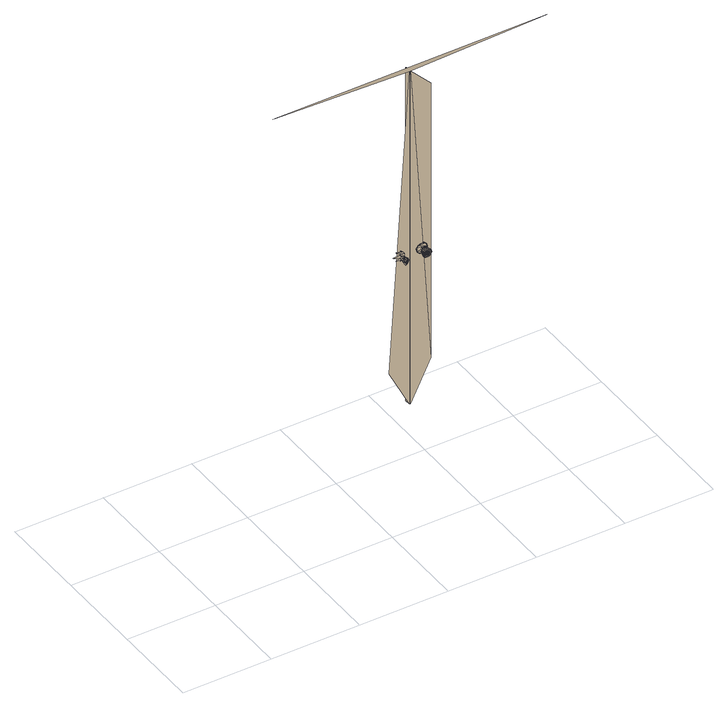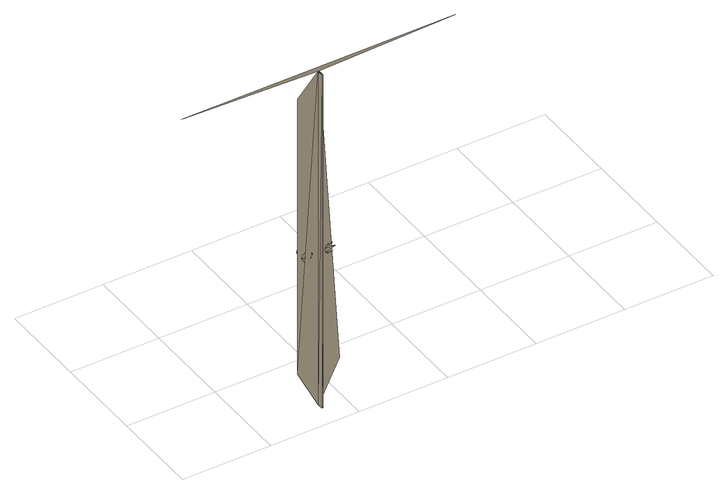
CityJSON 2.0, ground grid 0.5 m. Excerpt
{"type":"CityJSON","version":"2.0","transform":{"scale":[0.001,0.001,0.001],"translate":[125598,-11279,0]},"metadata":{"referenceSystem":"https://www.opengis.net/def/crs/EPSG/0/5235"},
"CityObjects":{
"building1":{"type":"Building","children":["building1-1"]},
"building1-1":{"type":"BuildingInstallation","attributes":{"ifc_type":"IfcDoor","name":"M_Door-Interior-Double-Full Glass-Wood:1500 x 2000mm:355801"},"parents":["building1"],"geometry":[{"type":"MultiSurface","lod":"2.2","boundaries":[[[0,1,2]],[[3,4,5]],[[6,7,8]],[[9,6,10]],[[11,2,1]],[[12,4,3]],[[6,8,13]],[[6,14,10]],[[2,11,7]],[[3,9,12]],[[11,1,15]],[[4,16,17]],[[6,13,18]],[[6,19,14]],[[6,18,20]],[[6,21,19]],[[4,12,16]],[[11,15,22]],[[6,20,23]],[[6,23,21]],[[7,11,8]],[[12,9,10]],[[22,15,24]],[[25,17,16]],[[24,26,27]],[[28,25,29]],[[8,11,30]],[[12,10,31]],[[22,24,27]],[[16,29,25]],[[30,11,22]],[[12,32,16]],[[8,30,13]],[[14,31,10]],[[33,34,26]],[[13,30,18]],[[35,27,26]],[[26,34,35]],[[34,28,36]],[[28,29,36]],[[14,19,37]],[[22,27,35]],[[16,36,29]],[[12,31,32]],[[30,22,38]],[[39,28,34]],[[31,14,37]],[[39,40,28]],[[35,38,22]],[[36,16,32]],[[20,18,41]],[[19,21,42]],[[30,43,18]],[[19,42,37]],[[33,39,34]],[[37,32,31]],[[18,43,41]],[[38,43,30]],[[44,35,34]],[[45,34,36]],[[23,20,46]],[[23,46,21]],[[20,41,47]],[[48,32,37]],[[35,44,38]],[[45,36,32]],[[44,34,49]],[[34,45,50]],[[20,47,46]],[[42,21,46]],[[51,52,53]],[[38,54,43]],[[48,37,42]],[[55,56,57]],[[49,34,58]],[[59,34,50]],[[50,32,48]],[[44,49,38]],[[50,45,32]],[[54,41,43]],[[54,38,49]],[[60,48,42]],[[54,47,41]],[[61,60,42]],[[34,62,58]],[[34,59,62]],[[50,48,60]],[[46,61,42]],[[63,64,52]],[[54,65,47]],[[59,60,61]],[[49,58,54]],[[59,50,60]],[[47,65,46]],[[65,61,46]],[[66,67,53]],[[58,65,54]],[[59,61,65]],[[68,69,70]],[[71,57,72]],[[65,58,62]],[[65,62,59]],[[68,73,69]],[[74,75,64]],[[66,53,76]],[[67,66,77]],[[68,72,73]],[[70,69,75]],[[53,78,76]],[[77,66,76]],[[73,75,69]],[[67,77,56]],[[73,72,75]],[[53,52,78]],[[77,76,78]],[[78,56,77]],[[79,75,72]],[[79,72,80]],[[72,57,80]],[[81,82,83]],[[78,52,56]],[[64,75,79]],[[52,84,56]],[[57,56,84]],[[64,79,80]],[[64,80,57]],[[52,85,84]],[[57,84,86]],[[52,64,85]],[[85,86,84]],[[87,57,86]],[[87,64,57]],[[85,87,86]],[[85,64,87]],[[88,89,81]],[[90,81,83]],[[91,81,92]],[[90,92,81]],[[93,94,91]],[[91,92,93]],[[93,95,94]],[[96,97,98]],[[99,96,98]],[[99,98,100]],[[96,101,97]],[[101,102,97]],[[97,103,98]],[[100,98,104]],[[105,99,100]],[[101,106,102]],[[107,105,100]],[[102,103,97]],[[108,98,103]],[[98,108,104]],[[107,100,109]],[[101,110,106]],[[106,111,102]],[[109,100,112]],[[113,107,109]],[[106,110,114]],[[103,102,111]],[[112,100,104]],[[113,109,115]],[[114,111,106]],[[115,109,116]],[[116,109,112]],[[101,96,117]],[[118,96,99]],[[114,119,111]],[[120,114,110]],[[118,99,105]],[[115,121,113]],[[114,122,119]],[[115,116,123]],[[124,105,107]],[[110,101,125]],[[114,120,122]],[[115,123,126]],[[124,107,113]],[[115,126,121]],[[120,110,127]],[[128,129,130]],[[131,130,129]],[[132,129,128]],[[133,117,96]],[[96,118,133]],[[132,131,129]],[[131,134,130]],[[135,128,130]],[[136,108,103]],[[136,104,108]],[[134,131,132]],[[122,120,137]],[[126,123,138]],[[134,139,130]],[[117,125,101]],[[124,118,105]],[[140,132,128]],[[136,103,111]],[[136,112,104]],[[140,128,135]],[[141,127,110]],[[142,113,121]],[[134,132,140]],[[143,120,127]],[[134,144,139]],[[136,111,119]],[[136,116,112]],[[126,145,121]],[[130,139,146]],[[137,120,147]],[[126,138,148]],[[125,149,110]],[[150,124,113]],[[136,119,122]],[[136,123,116]],[[143,147,120]],[[148,151,126]],[[149,141,110]],[[142,150,113]],[[126,151,145]],[[144,146,139]],[[152,144,134]],[[143,127,153]],[[154,140,135]],[[137,136,122]],[[136,138,123]],[[154,135,155]],[[91,94,156]],[[144,152,146]],[[157,133,118]],[[117,133,157]],[[147,143,158]],[[151,148,159]],[[147,136,137]],[[138,136,148]],[[127,141,160]],[[121,161,142]],[[162,153,127]],[[163,121,145]],[[118,124,157]],[[157,125,117]],[[164,143,153]],[[157,124,150]],[[149,125,157]],[[151,165,145]],[[127,160,162]],[[121,163,161]],[[166,146,152]],[[158,136,147]],[[148,136,159]],[[164,158,143]],[[167,151,159]],[[157,150,142]],[[141,149,157]],[[155,168,154]],[[140,154,169]],[[151,167,165]],[[155,170,168]],[[164,153,171]],[[172,136,158]],[[159,136,173]],[[158,164,172]],[[173,167,159]],[[166,152,174]],[[142,161,175]],[[175,157,142]],[[176,141,157]],[[141,176,160]],[[146,166,177]],[[155,178,170]],[[153,179,171]],[[145,165,180]],[[153,162,179]],[[145,180,163]],[[181,136,172]],[[173,136,182]],[[181,172,164]],[[182,167,173]],[[163,175,161]],[[160,176,162]],[[154,168,169]],[[152,183,174]],[[184,176,157]],[[177,166,174]],[[130,146,185]],[[134,140,186]],[[170,169,168]],[[187,164,171]],[[188,136,181]],[[182,136,189]],[[167,190,165]],[[180,175,163]],[[162,176,179]],[[191,157,175]],[[187,181,164]],[[192,167,182]],[[191,184,157]],[[170,178,169]],[[179,193,171]],[[165,194,180]],[[177,174,183]],[[195,136,188]],[[189,136,196]],[[184,197,176]],[[167,192,190]],[[194,175,180]],[[179,176,193]],[[135,130,198]],[[187,171,199]],[[188,181,187]],[[189,192,182]],[[193,200,171]],[[201,194,165]],[[171,200,199]],[[165,190,201]],[[202,136,195]],[[196,136,203]],[[204,175,194]],[[205,193,176]],[[155,135,198]],[[205,176,197]],[[206,197,184]],[[206,184,191]],[[152,134,207]],[[208,177,183]],[[146,177,185]],[[155,209,178]],[[210,188,187]],[[211,192,189]],[[140,169,186]],[[136,202,212]],[[203,136,213]],[[178,214,169]],[[188,210,195]],[[189,196,211]],[[210,187,199]],[[175,215,191]],[[192,216,190]],[[136,212,217]],[[136,218,213]],[[204,194,201]],[[200,193,205]],[[152,219,183]],[[136,217,220]],[[136,221,218]],[[199,200,222]],[[190,223,201]],[[175,204,215]],[[178,224,214]],[[192,211,216]],[[210,199,225]],[[208,183,226]],[[136,220,227]],[[136,227,221]],[[195,210,202]],[[211,196,203]],[[222,225,199]],[[223,190,216]],[[204,201,223]],[[222,200,205]],[[205,197,228]],[[228,197,206]],[[215,206,191]],[[204,223,229]],[[230,222,205]],[[202,210,231]],[[211,203,232]],[[225,222,230]],[[216,229,223]],[[231,210,225]],[[177,208,185]],[[178,209,224]],[[211,233,216]],[[212,202,231]],[[213,232,203]],[[228,234,205]],[[235,208,226]],[[218,232,213]],[[236,205,234]],[[237,234,204]],[[204,229,237]],[[230,205,236]],[[212,238,217]],[[224,239,214]],[[169,214,186]],[[183,219,226]],[[225,230,236]],[[216,237,229]],[[211,232,233]],[[231,225,240]],[[241,204,234]],[[238,212,231]],[[241,215,204]],[[236,240,225]],[[237,216,233]],[[228,206,241]],[[241,206,215]],[[130,185,198]],[[217,242,220]],[[221,243,218]],[[218,244,232]],[[224,245,239]],[[242,217,238]],[[228,241,234]],[[235,226,246]],[[240,238,231]],[[218,243,244]],[[244,233,232]],[[236,234,247]],[[234,237,248]],[[134,186,207]],[[227,220,249]],[[221,227,249]],[[221,250,243]],[[240,251,238]],[[208,235,185]],[[224,209,245]],[[236,247,240]],[[248,237,233]],[[247,234,252]],[[234,248,253]],[[155,198,209]],[[220,242,249]],[[221,249,250]],[[254,233,244]],[[251,242,238]],[[252,234,255]],[[256,234,253]],[[252,251,240]],[[247,252,240]],[[253,248,233]],[[254,244,243]],[[233,254,253]],[[251,257,242]],[[254,243,250]],[[214,239,186]],[[226,219,246]],[[257,258,242]],[[259,255,234]],[[234,256,259]],[[252,257,251]],[[152,207,219]],[[258,249,242]],[[260,254,250]],[[255,258,257]],[[252,255,257]],[[256,253,254]],[[260,250,249]],[[185,235,246]],[[255,260,258]],[[254,260,256]],[[245,186,239]],[[260,255,259]],[[259,256,260]],[[245,209,186]],[[185,246,219]],[[91,156,261]],[[262,185,219]],[[209,263,186]],[[209,264,263]],[[262,219,265]],[[185,262,266]],[[209,267,264]],[[186,263,268]],[[219,269,265]],[[265,266,262]],[[198,185,266]],[[209,198,267]],[[268,263,264]],[[268,264,267]],[[207,186,268]],[[219,207,269]],[[265,269,266]]]}]}
},
"vertices":[
[1572,787,895],[1576,789,891],[1575,787,897],[1575,787,932],[1576,789,938],[1572,787,933],[1568,787,914],[1579,787,898],[1583,787,900],[1579,787,930],[1583,787,929],[1582,789,895],[1582,789,934],[1584,787,904],[1584,787,925],[1576,792,891],[1582,792,934],[1576,792,938],[1586,787,907],[1586,787,922],[1587,787,911],[1587,787,918],[1582,792,895],[1589,787,914],[1575,817,898],[1575,817,930],[1573,817,906],[1578,817,900],[1573,817,923],[1578,817,929],[1588,789,900],[1588,789,929],[1588,792,929],[1573,836,906],[1578,817,914],[1581,817,901],[1581,817,928],[1589,789,925],[1588,792,900],[1578,836,914],[1573,836,923],[1591,789,907],[1591,789,922],[1590,789,904],[1583,817,905],[1583,817,924],[1593,789,914],[1591,789,909],[1590,792,925],[1584,817,908],[1584,817,921],[1553,842,888],[1594,842,899],[1576,842,885],[1591,792,907],[1538,836,914],[1594,836,899],[1597,836,922],[1585,817,911],[1585,817,918],[1591,792,922],[1591,792,920],[1587,817,914],[1538,842,914],[1597,842,922],[1593,792,914],[1583,836,888],[1576,836,885],[1576,836,943],[1583,842,940],[1576,842,943],[1553,836,940],[1589,836,936],[1583,836,940],[1553,842,940],[1589,842,936],[1583,842,888],[1589,836,893],[1589,842,893],[1594,842,929],[1594,836,929],[1631,842,2000],[1513,842,230],[1631,842,0],[1597,836,907],[1597,842,907],[1598,836,914],[1598,842,914],[2408,842,2025],[858,842,2025],[1631,877,0],[1635,842,2000],[1631,877,2000],[1635,877,2000],[1635,842,0],[1635,877,0],[1673,792,914],[1675,789,909],[1673,789,914],[1675,792,920],[1675,789,922],[1675,792,907],[1675,789,907],[1679,787,911],[1679,787,918],[1675,792,922],[1676,789,904],[1676,792,925],[1678,787,914],[1677,789,925],[1678,792,900],[1681,787,907],[1681,787,922],[1678,792,929],[1678,789,900],[1678,789,929],[1682,787,925],[1681,817,911],[1681,817,918],[1682,787,904],[1684,789,895],[1684,792,934],[1684,787,900],[1684,787,929],[1682,817,921],[1682,817,908],[1684,789,934],[1684,792,895],[1669,836,922],[1668,836,914],[1669,836,907],[1668,842,914],[1669,842,922],[1679,817,914],[1669,842,907],[1672,836,929],[1698,787,914],[1687,787,898],[1687,787,930],[1672,836,899],[1672,842,929],[1685,817,901],[1685,817,928],[1690,789,891],[1672,842,899],[1690,792,938],[1677,836,893],[1691,787,897],[1691,787,932],[1684,817,905],[1684,817,924],[1690,789,938],[1677,842,893],[1690,792,891],[1677,842,936],[1677,836,936],[1753,842,230],[1688,817,914],[1694,787,895],[1694,787,933],[1688,817,900],[1688,817,929],[1691,817,898],[1691,817,930],[1698,789,891],[1698,792,938],[1683,836,888],[1698,789,938],[1683,842,940],[1690,842,943],[1683,836,940],[1698,792,891],[1698,787,894],[1698,787,935],[1683,842,888],[1693,817,923],[1693,817,906],[1690,836,885],[1690,836,943],[1695,817,897],[1695,817,932],[1702,787,895],[1702,787,933],[1690,842,885],[1688,836,914],[1713,836,888],[1713,842,940],[1706,789,891],[1705,787,897],[1705,787,932],[1706,792,938],[1693,836,923],[1706,789,938],[1698,817,896],[1698,817,933],[1709,787,898],[1709,787,930],[1693,836,906],[1728,836,914],[1706,792,891],[1701,817,897],[1701,817,932],[1713,787,900],[1713,787,929],[1703,817,923],[1703,817,906],[1698,836,914],[1728,842,914],[1698,836,884],[1713,836,940],[1712,789,895],[1712,789,934],[1714,787,904],[1714,787,925],[1698,842,944],[1703,836,923],[1712,792,934],[1716,787,907],[1716,787,922],[1713,842,888],[1717,787,911],[1717,787,918],[1705,817,898],[1705,817,930],[1698,836,944],[1712,792,895],[1698,842,884],[1719,787,914],[1703,836,906],[1708,817,929],[1708,817,900],[1718,789,900],[1718,789,929],[1718,792,929],[1708,817,914],[1706,836,885],[1711,817,901],[1711,817,928],[1719,789,903],[1706,842,943],[1718,792,900],[1708,836,914],[1721,789,907],[1721,789,922],[1720,789,925],[1706,836,943],[1706,842,885],[1713,817,905],[1713,817,924],[1723,789,914],[1721,789,920],[1720,792,904],[1714,817,908],[1714,817,921],[1721,792,922],[1715,817,911],[1715,817,918],[1721,792,907],[1721,792,909],[1717,817,914],[1723,792,914],[1753,842,1880],[1719,836,893],[1719,842,936],[1719,836,936],[1719,842,893],[1724,836,899],[1724,836,929],[1724,842,929],[1724,842,899]
]}
